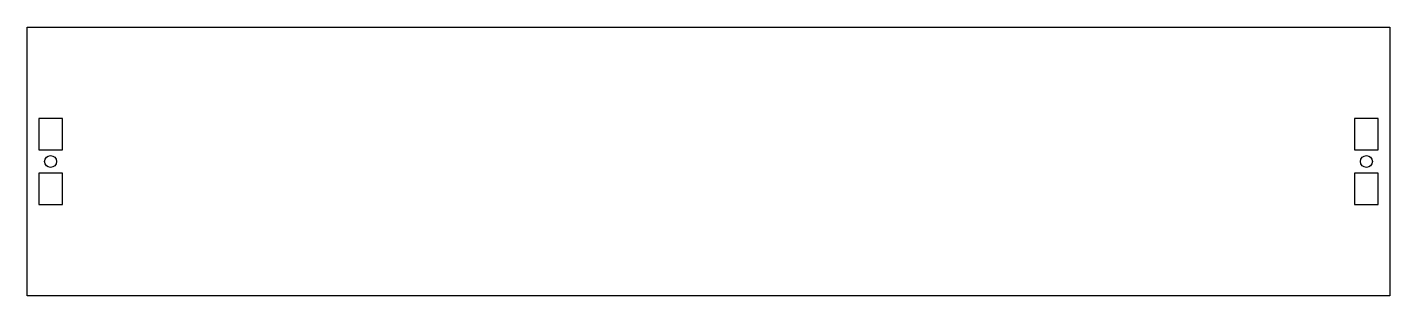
# Model space of a CAD drawing. Header units: millimetres. Extents: x -3 to 353, y 0 to 70.
import ezdxf

# ---------------------------------------------------------------- set-up
doc = ezdxf.new("R2010")
doc.units = ezdxf.units.MM
doc.layers.get('0').update_dxf_attribs({"linetype": 'CONTINUOUS'})

msp = doc.modelspace()

# ---------------------------------------------------------------- linework, layer by layer
for p, q in [((0, 46), (0, 38)), ((350, 38), (350, 46))]:
    msp.add_line(p, q)
for points in [[(-3, 70), (0, 70), (353, 70), (353, 0), (-3, 0)], [(6.2, 46.2), (0, 46.2), (0, 38), (6.2, 38)], [(343.8, 38), (350, 38), (350, 46.2), (343.8, 46.2)], [(6.2, 32), (0, 32), (0, 23.8), (6.2, 23.8)], [(350, 32), (343.8, 32), (343.8, 23.8), (350, 23.8)]]:
    msp.add_lwpolyline(points, close=True)
for centre in [(3.1, 35), (346.9, 35)]:
    msp.add_circle(centre, 1.55)

doc.saveas('drawing.dxf')
